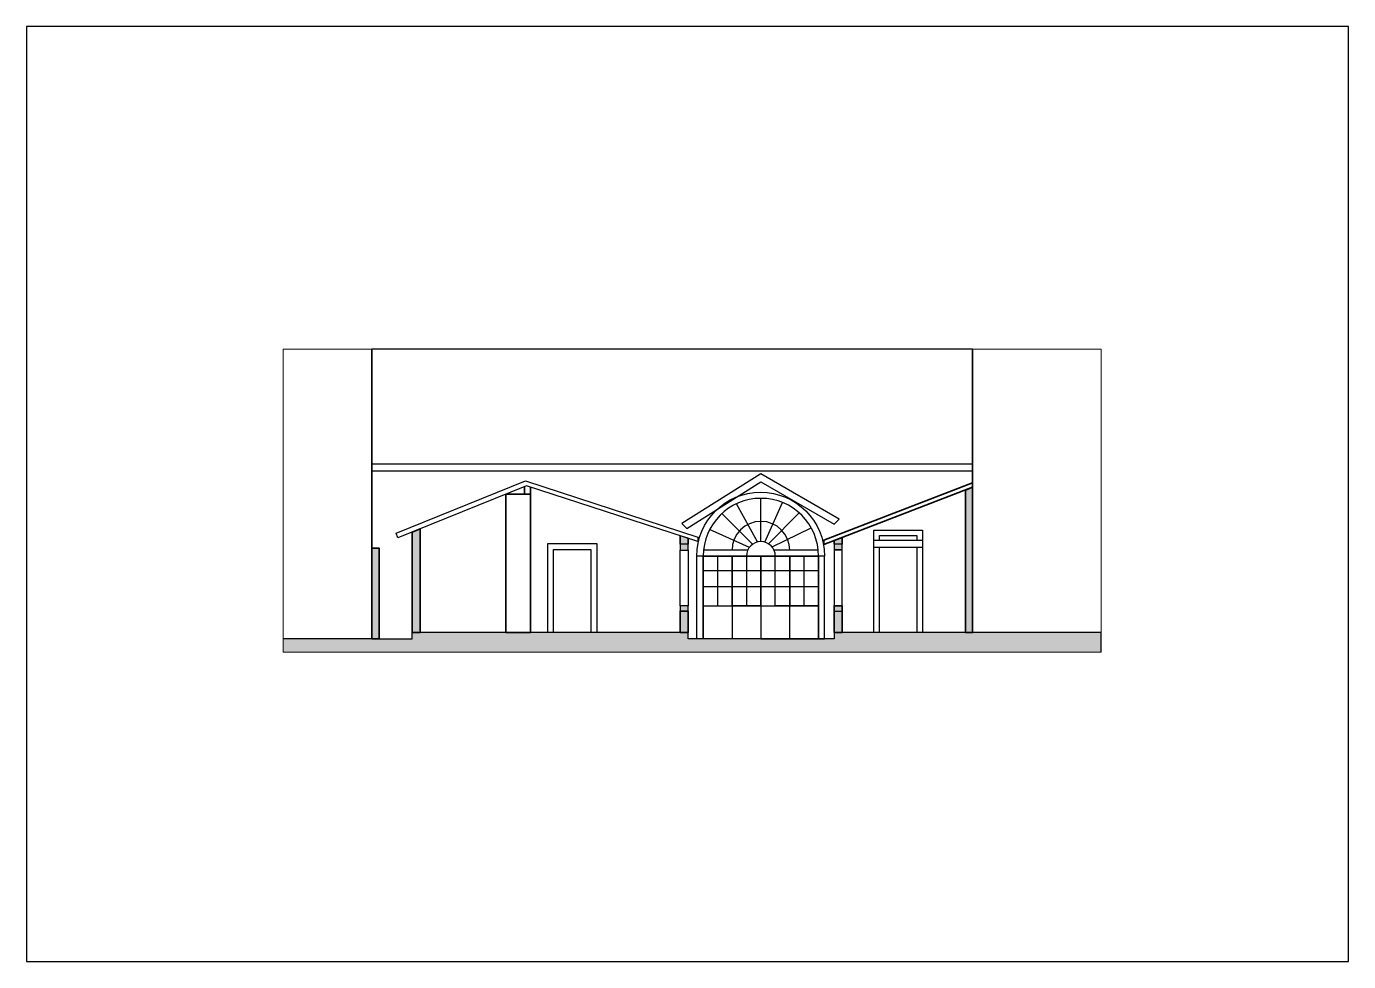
# Paper-space layout 'Layout1' of a CAD drawing. Header units: millimetres. Extents: x 21 to 318, y 103 to 313.
# The model-space entities are those that its viewports show. They can reach past a viewport. Long polylines and large blocks are cut down to what shows.
import ezdxf

# ---------------------------------------------------------------- set-up
doc = ezdxf.new("R2010")
doc.units = ezdxf.units.MM
for name, color, linetype, lineweight in [('A-ALV-___-___-EXI', 250, 'Continuous', 35), ('A-BAS-___-___-EXI', 250, 'Continuous', 25), ('A-COB-___-___-EXI', 250, 'Continuous', 25), ('A-JAN-___-___-EXI', 250, 'Continuous', 25), ('A-PIS-___-___-EXI', 250, 'Continuous', 25), ('A-POR-___-___-EXI', 250, 'Continuous', 25)]:
    doc.layers.add(name, color=color, linetype=linetype, lineweight=lineweight)

# ---------------------------------------------------------------- blocks, each defined once
blk = doc.blocks.new('A4 HORIZONTAL - A4-22958813-Não nomeada')
at = {"layer": 'A-PIS-___-___-EXI'}
for p, q in [((317.79, 313), (20.79, 313)), ((20.79, 313), (20.79, 103)), ((317.79, 103), (317.79, 313)), ((20.79, 103), (317.79, 103))]:
    blk.add_line(p, q, dxfattribs=at)

msp = doc.modelspace()

# ---------------------------------------------------------------- hatches: boundary and pattern name
at = {"layer": 'A-ALV-___-___-EXI'}
h = msp.add_hatch(color=11, dxfattribs=at)
h.paths.add_polyline_path([(-78324, -7016), (-78164, -7016), (-78164, -4981), (-78324, -4981)])
h.paths.add_polyline_path([(-64830, -6876), (-64830, -3616), (-64990, -3677), (-64990, -6876)])
h.paths.add_polyline_path([(-71400, -6876), (-71220, -6876), (-71220, -6396), (-71400, -6396)])
h.paths.add_polyline_path([(-67760, -6876), (-67760, -6396), (-67940, -6396), (-67940, -6876)])
h.paths.add_polyline_path([(-77240, -6876), (-77240, -4548), (-77420, -4621), (-77420, -6876)])
h.paths.add_polyline_path([(-71400, -4896), (-71220, -4896), (-71220, -4762), (-71400, -4704)])
h.paths.add_polyline_path([(-67800, -4896), (-67760, -4896), (-67760, -4740), (-67940, -4809), (-67940, -4896)])
at = {"layer": 'A-BAS-___-___-EXI', "true_color": 0xcb9898}
msp.add_hatch(color=253, dxfattribs=at).paths.add_polyline_path([(-61940, -7316), (-61940, -6876), (-67940, -6876), (-67940, -7016), (-71220, -7016), (-71220, -6876), (-77420, -6876), (-77420, -7016), (-80320, -7016), (-80320, -7316), (-78164, -7316)])
at = {"layer": 'A-COB-___-___-EXI', "true_color": 0xc19a82}
h = msp.add_hatch(color=33, dxfattribs=at)
h.paths.add_polyline_path([(-67940, -6396), (-67760, -6396), (-67760, -6276), (-67940, -6276)])
h.paths.add_polyline_path([(-71400, -6396), (-71220, -6396), (-71220, -6276), (-71400, -6276)])
h.paths.add_polyline_path([(-71220, -5030), (-71220, -4896), (-71400, -4896), (-71400, -5030)])
h.paths.add_polyline_path([(-67760, -5021), (-67760, -4896), (-67940, -4896), (-67940, -5021)])

# ---------------------------------------------------------------- linework, layer by layer
at = {"layer": 'A-ALV-___-___-EXI'}
for p, q in [((-78324, -516), (-78324, -4981)), ((-64830, -3616), (-64830, -516)), ((-74899, -3770), (-74899, -3602)), ((-64830, -6876), (-64830, -3616)), ((-71400, -4704), (-71400, -4896)), ((-78324, -4981), (-78324, -7016)), ((-71220, -4896), (-71220, -4762)), ((-78324, -7016), (-78164, -7016))]:
    msp.add_line(p, q, dxfattribs=at)
for points in [[(-64830, -6876), (-64990, -6876), (-64990, -3677), (-64830, -3616), (-68170, -4898), (-68170, -4800), (-64830, -3518)], [(-74759, -3770), (-74759, -6876), (-75314, -6876), (-75314, -3770), (-74759, -3770), (-74759, -3612)], [(-67760, -4896), (-67760, -4740), (-67940, -4809), (-67940, -4896)], [(-78164, -7016), (-78164, -4981), (-78324, -4981)]]:
    msp.add_lwpolyline(points, dxfattribs=at)
for points in [[(-77240, -4548), (-77420, -4621), (-77420, -6876), (-77240, -6876)], [(-71400, -6876), (-71220, -6876), (-71220, -6396), (-71400, -6396)], [(-67760, -6276), (-67940, -6276), (-67940, -6396), (-67940, -6876), (-67760, -6876), (-67760, -6396)]]:
    msp.add_lwpolyline(points, close=True, dxfattribs=at)
at = {"layer": 'A-BAS-___-___-EXI'}
for p, q in [((-78324, -7016), (-80320, -7016)), ((-80320, -7016), (-80320, -7316)), ((-78164, -7016), (-77420, -7016)), ((-77420, -7016), (-77420, -6876)), ((-71400, -6876), (-77240, -6876)), ((-64990, -6876), (-67760, -6876)), ((-61940, -6876), (-64830, -6876)), ((-61940, -7316), (-61940, -6876)), ((-80320, -7316), (-61940, -7316))]:
    msp.add_line(p, q, dxfattribs=at)
msp.add_lwpolyline([(-67940, -6876), (-67940, -7016), (-71220, -7016), (-71220, -6876)], dxfattribs=at)
at = {"layer": 'A-COB-___-___-EXI'}
for p, q in [((-64830, -516), (-78324, -516)), ((-71220, -4762), (-71400, -4704)), ((-71220, -6276), (-71400, -6276)), ((-71400, -6276), (-71400, -6396)), ((-71220, -6396), (-71220, -6276)), ((-67940, -6396), (-67760, -6396))]:
    msp.add_line(p, q, dxfattribs=at)
for points in [[(-78324, -3257), (-78324, -3088), (-64830, -3088), (-64830, -3257)], [(-74876, -3474), (-71000, -4734), (-71000, -4834), (-74850, -3583), (-77739, -4750), (-77780, -4648)], [(-71400, -4896), (-71400, -5030), (-71220, -5030), (-71220, -4896)], [(-67940, -5021), (-67760, -5021), (-67760, -4896), (-67940, -4896)]]:
    msp.add_lwpolyline(points, close=True, dxfattribs=at)
at = {"layer": 'A-JAN-___-___-EXI'}
for points in [[(-71400, -6276), (-71400, -5030), (-71220, -5030), (-71220, -6276)], [(-67760, -6276), (-67760, -5021), (-67940, -5021), (-67940, -6276)]]:
    msp.add_lwpolyline(points, close=True, dxfattribs=at)
at = {"layer": 'A-POR-___-___-EXI'}
for p, q in [((-69661, -4844), (-70136, -3987)), ((-69586, -4836), (-69586, -3864)), ((-69497, -4848), (-69101, -3958)), ((-69773, -4895), (-70462, -4205)), ((-69418, -4883), (-68726, -4191)), ((-69845, -4965), (-70738, -4567)), ((-69334, -4956), (-68455, -4527)), ((-69883, -5030), (-70875, -5030)), ((-68297, -5030), (-69289, -5030)), ((-65952, -4811), (-67052, -4811)), ((-67052, -4959), (-65952, -4959)), ((-68290, -7016), (-68290, -5160)), ((-68290, -5160), (-68290, -7016))]:
    msp.add_line(p, q, dxfattribs=at)
for points in [[(-71363, -4427), (-71252, -4538), (-69586, -3497), (-67940, -4447), (-67827, -4334), (-69587, -3317)], [(-67052, -6876), (-67052, -4576), (-65952, -4576), (-65952, -6876)], [(-74369, -6876), (-74369, -4876), (-73269, -4876), (-73269, -6876)], [(-73408, -5013), (-73408, -6876), (-74241, -6876), (-74241, -5013)], [(-70882, -7016), (-70882, -5160), (-70882, -6276), (-70234, -6276), (-70234, -5160), (-70234, -7016)], [(-70558, -5160), (-70558, -6276), (-70234, -6276), (-70234, -5160)], [(-68290, -5160), (-68290, -7016), (-68938, -7016), (-68938, -5160)], [(-70882, -5848), (-70882, -5482), (-68290, -5482), (-68290, -5848)]]:
    msp.add_lwpolyline(points, close=True, dxfattribs=at)
for points in [[(-69262, -5160), (-68938, -5160), (-68938, -6276), (-69262, -6276), (-69262, -5160, 1), (-69910, -5160), (-69910, -6276), (-69586, -6276), (-69586, -5160), (-69586, -6276), (-70234, -6276), (-70234, -5160), (-69586, -5160), (-69586, -7016), (-68290, -7016), (-68156, -7016), (-68156, -5160), (-68290, -5160), (-70882, -5160), (-70882, -7016), (-71026, -7016), (-71026, -5160, -1), (-68156, -5160)], [(-68290, -7016), (-70882, -7016), (-70882, -5160), (-69586, -5160), (-69586, -7016), (-70882, -7016), (-70882, -5160), (-70234, -5160), (-70882, -5160), (-68290, -5160, 1), (-70882, -5160), (-70882, -6276), (-68290, -6276), (-68938, -6276), (-68938, -5160), (-68290, -5160), (-68290, -6276), (-68614, -6276), (-68614, -5160), (-68290, -5160), (-68290, -6276), (-68290, -5160), (-70882, -5160), (-71026, -5160)]]:
    msp.add_lwpolyline(points, format="xyb", dxfattribs=at)
for points in [[(-66922, -4811), (-66922, -4696), (-66082, -4696), (-66082, -4811)], [(-66082, -4959), (-66082, -6876), (-66922, -6876), (-66922, -4959)], [(-69910, -5160), (-69586, -5160), (-69586, -6276), (-68938, -6276), (-68938, -5160), (-69586, -5160), (-68290, -5160), (-68290, -7016)]]:
    msp.add_lwpolyline(points, dxfattribs=at)
msp.add_arc((-69586, -5030), 648, 0, 180, dxfattribs=at)

psp = doc.layouts.get("Layout1")

# ---------------------------------------------------------------- block references
at = {"layer": 'A-BAS-___-___-EXI'}
psp.add_blockref('A4 HORIZONTAL - A4-22958813-Não nomeada', (0, 0), dxfattribs=at)

# ---------------------------------------------------------------- viewports
at = {"layer": 'A-COB-___-___-EXI'}
psp.add_viewport(center=(170.34, 206.51), size=(183.8, 68), view_center_point=(-71129.73, -3915.66), view_height=6800, dxfattribs=at)

doc.saveas('drawing.dxf')
